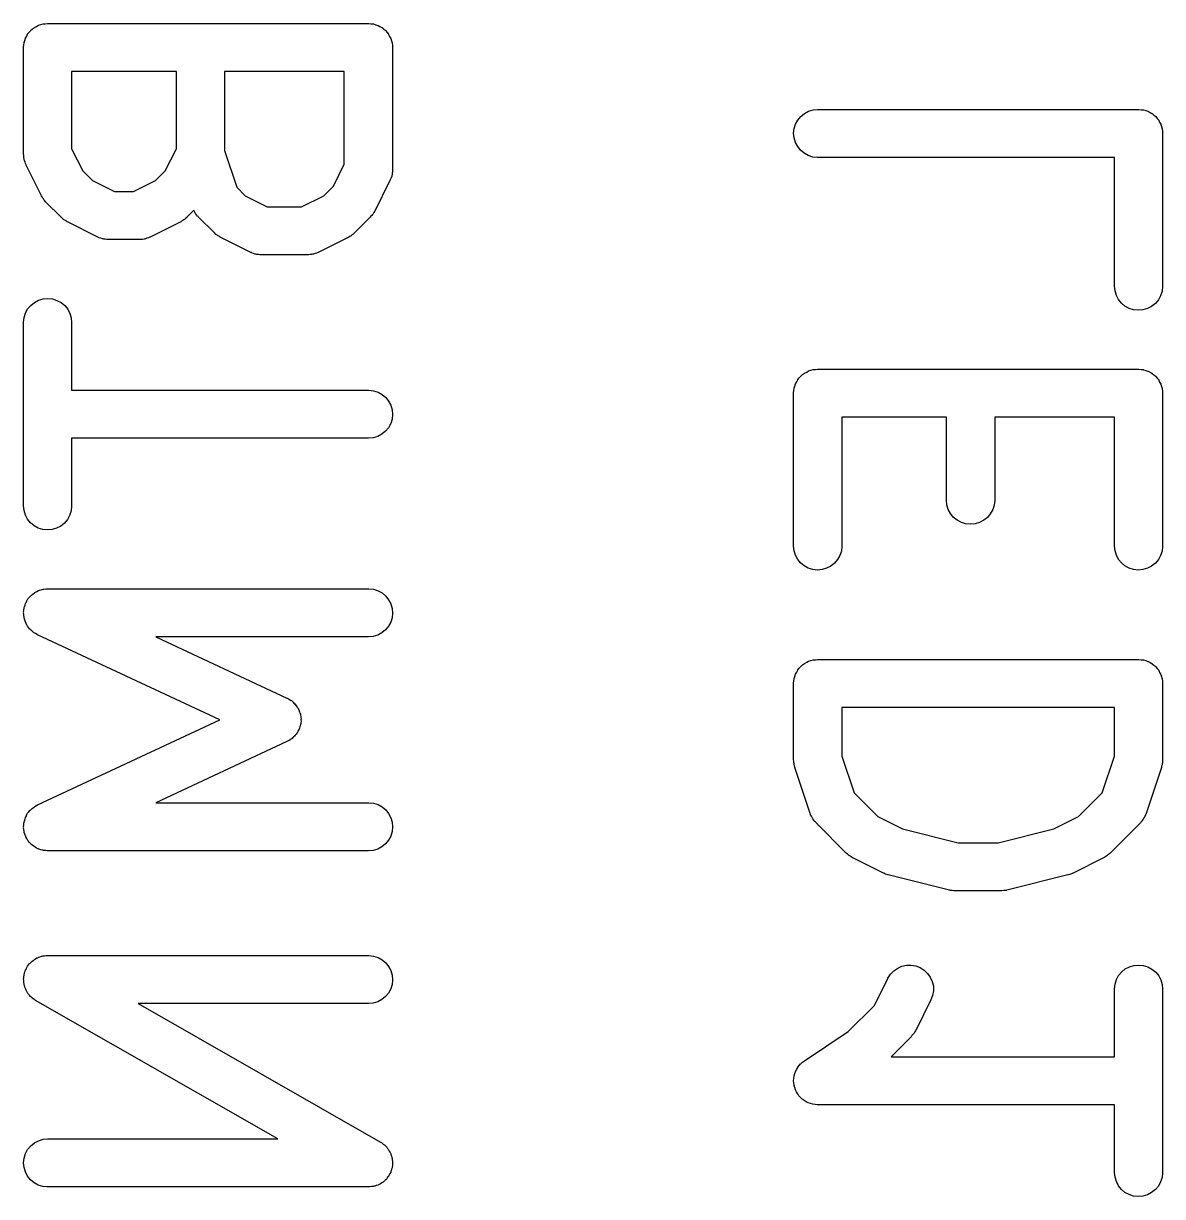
# Model space of a CAD drawing. Extents: x 130.4 to 170.5, y -130.2 to -95.9.
# Drawn here: x 136.502 to 140.052, y -99.693 to -96.037 of the extents above; entities that cross this region are included whole.
import ezdxf

# ---------------------------------------------------------------- set-up
doc = ezdxf.new("R2010")
doc.units = 0
doc.layers.add('BLACK', color=7, linetype='CONTINUOUS')

msp = doc.modelspace()

# ---------------------------------------------------------------- linework, layer by layer
at = {"layer": 'BLACK', "linetype": 'CONTINUOUS'}
for p, q in [((136.543, -96.0459), (136.549, -96.0426)), ((136.549, -96.0424), (136.556, -96.0404)), ((136.549, -96.0425), (136.549, -96.0424)), ((136.549, -96.0426), (136.549, -96.0425)), ((136.556, -96.0404), (136.563, -96.0383)), ((136.563, -96.0382), (136.57, -96.0376)), ((136.563, -96.0383), (136.563, -96.0382)), ((136.563, -96.0383), (136.563, -96.0383)), ((136.57, -96.0376), (136.577, -96.0369)), ((136.577, -96.0369), (137.577, -96.0369)), ((137.577, -96.0369), (137.578, -96.0369)), ((137.578, -96.0369), (137.578, -96.0369)), ((137.578, -96.0369), (137.578, -96.0369)), ((137.578, -96.0369), (137.578, -96.0369)), ((137.578, -96.0369), (137.585, -96.0377)), ((137.585, -96.0377), (137.592, -96.0384)), ((137.592, -96.0384), (137.593, -96.0385)), ((137.593, -96.0385), (137.593, -96.0385)), ((137.593, -96.0385), (137.6, -96.0407)), ((137.6, -96.0407), (137.606, -96.0428)), ((137.606, -96.0428), (137.607, -96.0429)), ((137.607, -96.0429), (137.607, -96.043)), ((137.607, -96.043), (137.613, -96.0464)), ((136.508, -96.0824), (136.512, -96.0761)), ((136.512, -96.0761), (136.515, -96.07)), ((136.515, -96.0695), (136.52, -96.0641)), ((136.515, -96.0698), (136.515, -96.0695)), ((136.515, -96.07), (136.515, -96.0698)), ((136.52, -96.0641), (136.525, -96.0587)), ((136.525, -96.0583), (136.53, -96.0539)), ((136.525, -96.0585), (136.525, -96.0583)), ((136.525, -96.0587), (136.525, -96.0585)), ((136.53, -96.0539), (136.536, -96.0494)), ((136.536, -96.0491), (136.543, -96.0459)), ((136.536, -96.0493), (136.536, -96.0491)), ((136.536, -96.0494), (136.536, -96.0493)), ((137.613, -96.0464), (137.619, -96.0497)), ((137.619, -96.0497), (137.62, -96.0499)), ((137.62, -96.0499), (137.62, -96.05)), ((137.62, -96.05), (137.625, -96.0546)), ((137.625, -96.0546), (137.631, -96.0591)), ((137.631, -96.0591), (137.631, -96.0593)), ((137.631, -96.0593), (137.631, -96.0594)), ((137.631, -96.0594), (137.635, -96.0649)), ((137.635, -96.0649), (137.64, -96.0704)), ((137.64, -96.0704), (137.64, -96.0706)), ((137.64, -96.0706), (137.64, -96.0708)), ((137.64, -96.0708), (137.643, -96.0771)), ((137.643, -96.0771), (137.647, -96.0833)), ((136.502, -96.1109), (136.503, -96.1038)), ((136.502, -96.1114), (136.502, -96.1109)), ((136.502, -96.1119), (136.502, -96.1114)), ((136.502, -96.1114), (136.502, -96.1114)), ((136.502, -96.1114), (136.502, -96.1114)), ((136.502, -96.4452), (136.502, -96.1119)), ((136.503, -96.1038), (136.504, -96.0968)), ((136.504, -96.0963), (136.506, -96.0895)), ((136.504, -96.0966), (136.504, -96.0963)), ((136.504, -96.0968), (136.504, -96.0966)), ((136.506, -96.0895), (136.508, -96.0828)), ((136.508, -96.0826), (136.508, -96.0824)), ((136.508, -96.0828), (136.508, -96.0826)), ((137.647, -96.0833), (137.647, -96.0836)), ((137.647, -96.0836), (137.647, -96.0838)), ((137.647, -96.0838), (137.649, -96.0906)), ((137.649, -96.0906), (137.651, -96.0973)), ((137.651, -96.0973), (137.651, -96.0976)), ((137.651, -96.0976), (137.651, -96.0978)), ((137.651, -96.0978), (137.652, -96.1049)), ((137.652, -96.1049), (137.652, -96.1119)), ((137.652, -96.1119), (137.652, -96.4929)), ((136.652, -96.1869), (136.652, -96.4275)), ((136.979, -96.1869), (136.652, -96.1869)), ((136.979, -96.4275), (136.979, -96.1869)), ((137.129, -96.1869), (137.129, -96.4331)), ((137.502, -96.1869), (137.129, -96.1869)), ((137.502, -96.4752), (137.502, -96.1869)), ((138.915, -96.3378), (138.925, -96.3265)), ((138.925, -96.3265), (138.936, -96.3173)), ((138.936, -96.3173), (138.949, -96.3104)), ((138.949, -96.3104), (138.963, -96.3062)), ((138.963, -96.3062), (138.977, -96.3048)), ((138.977, -96.3048), (139.977, -96.3048)), ((139.977, -96.3048), (139.978, -96.3048)), ((139.978, -96.3048), (139.978, -96.3048)), ((139.978, -96.3048), (139.978, -96.3048)), ((139.978, -96.3048), (139.978, -96.3048)), ((139.978, -96.3048), (139.985, -96.3056)), ((139.985, -96.3056), (139.992, -96.3063)), ((139.992, -96.3063), (139.993, -96.3064)), ((139.993, -96.3064), (139.993, -96.3064)), ((139.993, -96.3064), (140, -96.3085)), ((140, -96.3085), (140.006, -96.3106)), ((140.006, -96.3106), (140.007, -96.3107)), ((140.007, -96.3107), (140.007, -96.3108)), ((140.007, -96.3108), (140.013, -96.3142)), ((140.013, -96.3142), (140.019, -96.3176)), ((140.019, -96.3176), (140.02, -96.3177)), ((140.02, -96.3177), (140.02, -96.3179)), ((140.02, -96.3179), (140.025, -96.3224)), ((140.025, -96.3224), (140.031, -96.3269)), ((140.031, -96.3269), (140.031, -96.3271)), ((140.031, -96.3271), (140.031, -96.3273)), ((140.031, -96.3273), (140.035, -96.3327)), ((140.035, -96.3327), (140.04, -96.3383)), ((138.902, -96.3792), (138.904, -96.3647)), ((138.904, -96.3647), (138.908, -96.3507)), ((138.908, -96.3507), (138.915, -96.3378)), ((140.04, -96.3383), (140.04, -96.3385)), ((140.04, -96.3385), (140.04, -96.3387)), ((140.04, -96.3387), (140.043, -96.3449)), ((140.043, -96.3449), (140.047, -96.3512)), ((140.047, -96.3512), (140.047, -96.3514)), ((140.047, -96.3514), (140.047, -96.3517)), ((140.047, -96.3517), (140.049, -96.3584)), ((140.049, -96.3584), (140.051, -96.3652)), ((140.051, -96.3652), (140.051, -96.3655)), ((140.051, -96.3655), (140.051, -96.3657)), ((140.051, -96.3657), (140.052, -96.3727)), ((138.904, -96.3938), (138.902, -96.3792)), ((138.908, -96.4079), (138.904, -96.3938)), ((138.915, -96.4208), (138.908, -96.4079)), ((140.052, -96.3727), (140.052, -96.3798)), ((140.052, -96.3798), (140.052, -96.856)), ((136.503, -96.4474), (136.502, -96.4452)), ((136.652, -96.4275), (136.687, -96.496)), ((136.944, -96.496), (136.979, -96.4275)), ((137.129, -96.4331), (137.167, -96.5476)), ((138.924, -96.4322), (138.915, -96.4208)), ((138.935, -96.4416), (138.924, -96.4322)), ((138.948, -96.4487), (138.935, -96.4416)), ((136.503, -96.4496), (136.503, -96.4474)), ((136.503, -96.4547), (136.503, -96.4496)), ((136.504, -96.4598), (136.503, -96.4547)), ((136.504, -96.4619), (136.504, -96.4598)), ((136.505, -96.4641), (136.504, -96.4619)), ((136.507, -96.4689), (136.505, -96.4641)), ((136.508, -96.4738), (136.507, -96.4689)), ((136.509, -96.4758), (136.508, -96.4738)), ((136.51, -96.4778), (136.509, -96.4758)), ((136.51, -96.4788), (136.51, -96.4778)), ((136.558, -96.574), (136.51, -96.4788)), ((137.468, -96.5437), (137.502, -96.4752)), ((138.962, -96.4531), (138.948, -96.4487)), ((138.976, -96.4548), (138.962, -96.4531)), ((138.977, -96.4548), (138.976, -96.4548)), ((139.902, -96.4548), (138.977, -96.4548)), ((139.902, -96.856), (139.902, -96.4548)), ((136.687, -96.496), (136.717, -96.5265)), ((136.914, -96.5265), (136.944, -96.496)), ((137.648, -96.5175), (137.646, -96.5224)), ((137.65, -96.5127), (137.648, -96.5175)), ((137.651, -96.5084), (137.65, -96.5105)), ((137.65, -96.5105), (137.65, -96.5127)), ((137.652, -96.4983), (137.651, -96.5034)), ((137.651, -96.5034), (137.651, -96.5084)), ((137.652, -96.4929), (137.652, -96.4939)), ((137.652, -96.4939), (137.652, -96.4961)), ((137.652, -96.4961), (137.652, -96.4983)), ((136.717, -96.5265), (136.786, -96.5607)), ((136.845, -96.5607), (136.914, -96.5265)), ((137.167, -96.5476), (137.193, -96.5741)), ((137.438, -96.5741), (137.468, -96.5437)), ((137.644, -96.5264), (137.597, -96.6216)), ((137.645, -96.5243), (137.644, -96.5264)), ((137.646, -96.5224), (137.645, -96.5243)), ((136.56, -96.5776), (136.558, -96.574)), ((136.562, -96.5813), (136.56, -96.5776)), ((136.564, -96.5838), (136.562, -96.5813)), ((136.566, -96.5864), (136.564, -96.5838)), ((136.569, -96.5895), (136.566, -96.5864)), ((136.571, -96.5928), (136.569, -96.5895)), ((136.786, -96.5607), (136.845, -96.5607)), ((137.193, -96.5741), (137.262, -96.6083)), ((137.369, -96.6083), (137.438, -96.5741)), ((136.572, -96.5935), (136.571, -96.5928)), ((136.62, -96.6411), (136.572, -96.5935)), ((137.033, -96.6192), (137.011, -96.6411)), ((137.034, -96.6205), (137.033, -96.6192)), ((137.036, -96.6252), (137.034, -96.6205)), ((137.037, -96.627), (137.036, -96.6252)), ((137.038, -96.6289), (137.037, -96.627)), ((137.262, -96.6083), (137.369, -96.6083)), ((137.594, -96.6261), (137.592, -96.6298)), ((137.596, -96.6226), (137.594, -96.6261)), ((137.597, -96.6216), (137.596, -96.6226)), ((136.623, -96.6438), (136.62, -96.6411)), ((136.626, -96.6467), (136.623, -96.6438)), ((136.628, -96.6484), (136.626, -96.6467)), ((136.631, -96.6504), (136.628, -96.6484)), ((136.635, -96.6524), (136.631, -96.6504)), ((136.638, -96.6547), (136.635, -96.6524)), ((136.639, -96.6552), (136.638, -96.6547)), ((136.734, -96.7028), (136.639, -96.6552)), ((136.992, -96.6552), (136.897, -96.7028)), ((136.995, -96.6529), (136.992, -96.6552)), ((136.999, -96.651), (136.995, -96.6529)), ((137.002, -96.649), (136.999, -96.651)), ((137.004, -96.6474), (137.002, -96.649)), ((137.007, -96.6445), (137.004, -96.6474)), ((137.011, -96.6419), (137.007, -96.6445)), ((137.011, -96.6411), (137.011, -96.6419)), ((137.041, -96.633), (137.038, -96.6289)), ((137.044, -96.6371), (137.041, -96.633)), ((137.046, -96.6387), (137.044, -96.6371)), ((137.047, -96.6404), (137.046, -96.6387)), ((137.048, -96.6411), (137.047, -96.6404)), ((137.096, -96.6887), (137.048, -96.6411)), ((137.583, -96.6411), (137.535, -96.6887)), ((137.585, -96.6379), (137.583, -96.6411)), ((137.588, -96.6349), (137.585, -96.6379)), ((137.59, -96.6322), (137.588, -96.6349)), ((137.592, -96.6298), (137.59, -96.6322)), ((137.099, -96.6914), (137.096, -96.6887)), ((137.102, -96.6944), (137.099, -96.6914)), ((137.105, -96.6961), (137.102, -96.6944)), ((137.107, -96.698), (137.105, -96.6961)), ((137.111, -96.7), (137.107, -96.698)), ((137.114, -96.7023), (137.111, -96.7)), ((137.519, -96.7006), (137.516, -96.7028)), ((137.523, -96.6986), (137.519, -96.7006)), ((137.525, -96.6967), (137.523, -96.6986)), ((137.528, -96.695), (137.525, -96.6967)), ((137.531, -96.6921), (137.528, -96.695)), ((137.534, -96.6895), (137.531, -96.6921)), ((137.535, -96.6887), (137.534, -96.6895)), ((136.736, -96.7036), (136.734, -96.7028)), ((136.738, -96.7046), (136.736, -96.7036)), ((136.743, -96.7062), (136.738, -96.7046)), ((136.748, -96.708), (136.743, -96.7062)), ((136.75, -96.7084), (136.748, -96.708)), ((136.752, -96.7091), (136.75, -96.7084)), ((136.757, -96.7096), (136.752, -96.7091)), ((136.762, -96.7105), (136.757, -96.7096)), ((136.765, -96.7105), (136.762, -96.7105)), ((136.767, -96.7107), (136.765, -96.7105)), ((136.768, -96.7107), (136.767, -96.7107)), ((136.863, -96.7107), (136.768, -96.7107)), ((136.865, -96.7105), (136.863, -96.7107)), ((136.867, -96.7106), (136.865, -96.7105)), ((136.873, -96.7098), (136.867, -96.7106)), ((136.878, -96.7093), (136.873, -96.7098)), ((136.88, -96.7086), (136.878, -96.7093)), ((136.882, -96.7083), (136.88, -96.7086)), ((136.887, -96.7065), (136.882, -96.7083)), ((136.892, -96.7051), (136.887, -96.7065)), ((136.894, -96.704), (136.892, -96.7051)), ((136.896, -96.7033), (136.894, -96.704)), ((136.897, -96.7028), (136.896, -96.7033)), ((137.115, -96.7028), (137.114, -96.7023)), ((137.211, -96.7504), (137.115, -96.7028)), ((137.516, -96.7028), (137.42, -96.7504)), ((137.213, -96.7512), (137.211, -96.7504)), ((137.215, -96.7523), (137.213, -96.7512)), ((137.219, -96.7538), (137.215, -96.7523)), ((137.224, -96.7557), (137.219, -96.7538)), ((137.226, -96.756), (137.224, -96.7557)), ((137.228, -96.7567), (137.226, -96.756)), ((137.234, -96.7573), (137.228, -96.7567)), ((137.239, -96.7581), (137.234, -96.7573)), ((137.241, -96.7581), (137.239, -96.7581)), ((137.243, -96.7583), (137.241, -96.7581)), ((137.244, -96.7583), (137.243, -96.7583)), ((137.387, -96.7583), (137.244, -96.7583)), ((137.389, -96.7581), (137.387, -96.7583)), ((137.391, -96.7582), (137.389, -96.7581)), ((137.396, -96.7574), (137.391, -96.7582)), ((137.401, -96.7569), (137.396, -96.7574)), ((137.404, -96.7563), (137.401, -96.7569)), ((137.406, -96.7559), (137.404, -96.7563)), ((137.411, -96.7542), (137.406, -96.7559)), ((137.415, -96.7527), (137.411, -96.7542)), ((137.417, -96.7516), (137.415, -96.7527)), ((137.42, -96.7509), (137.417, -96.7516)), ((137.42, -96.7504), (137.42, -96.7509)), ((139.904, -96.8705), (139.902, -96.856)), ((139.908, -96.8845), (139.904, -96.8705)), ((140.051, -96.8715), (140.046, -96.8855)), ((140.052, -96.857), (140.051, -96.8715)), ((140.052, -96.856), (140.052, -96.857)), ((136.515, -96.9267), (136.525, -96.9155)), ((136.525, -96.9155), (136.536, -96.9063)), ((136.536, -96.9063), (136.549, -96.8995)), ((136.549, -96.8995), (136.563, -96.8954)), ((136.563, -96.8954), (136.578, -96.894)), ((136.578, -96.894), (136.592, -96.8956)), ((136.592, -96.8956), (136.606, -96.8999)), ((136.606, -96.8999), (136.619, -96.9069)), ((136.619, -96.9069), (136.631, -96.9162)), ((136.631, -96.9162), (136.64, -96.9275)), ((139.915, -96.8975), (139.908, -96.8845)), ((139.924, -96.9088), (139.915, -96.8975)), ((139.935, -96.9181), (139.924, -96.9088)), ((139.948, -96.9251), (139.935, -96.9181)), ((140.018, -96.9187), (140.005, -96.9255)), ((140.03, -96.9095), (140.018, -96.9187)), ((140.039, -96.8983), (140.03, -96.9095)), ((140.046, -96.8855), (140.039, -96.8983)), ((136.502, -96.968), (136.504, -96.9535)), ((136.504, -96.9535), (136.508, -96.9395)), ((136.508, -96.9395), (136.515, -96.9267)), ((136.64, -96.9275), (136.647, -96.9405)), ((136.647, -96.9405), (136.651, -96.9545)), ((136.651, -96.9545), (136.652, -96.969)), ((139.962, -96.9294), (139.948, -96.9251)), ((139.977, -96.9309), (139.962, -96.9294)), ((139.991, -96.9296), (139.977, -96.9309)), ((140.005, -96.9255), (139.991, -96.9296)), ((136.502, -96.969), (136.502, -96.968)), ((136.502, -97.5405), (136.502, -96.969)), ((136.652, -96.969), (136.652, -97.1798)), ((138.92, -97.1415), (138.925, -97.1361)), ((138.925, -97.1357), (138.93, -97.1313)), ((138.925, -97.1359), (138.925, -97.1357)), ((138.925, -97.1361), (138.925, -97.1359)), ((138.93, -97.1313), (138.936, -97.1268)), ((138.936, -97.1265), (138.943, -97.1233)), ((138.936, -97.1267), (138.936, -97.1265)), ((138.936, -97.1268), (138.936, -97.1267)), ((138.943, -97.1233), (138.949, -97.1199)), ((138.949, -97.1197), (138.956, -97.1178)), ((138.949, -97.1199), (138.949, -97.1197)), ((138.949, -97.1199), (138.949, -97.1199)), ((138.956, -97.1178), (138.963, -97.1157)), ((138.963, -97.1156), (138.97, -97.115)), ((138.963, -97.1157), (138.963, -97.1156)), ((138.963, -97.1157), (138.963, -97.1157)), ((138.97, -97.115), (138.977, -97.1143)), ((138.977, -97.1143), (139.977, -97.1143)), ((139.977, -97.1143), (139.978, -97.1143)), ((139.978, -97.1143), (139.978, -97.1143)), ((139.978, -97.1143), (139.978, -97.1143)), ((139.978, -97.1143), (139.978, -97.1143)), ((139.978, -97.1143), (139.985, -97.1151)), ((139.985, -97.1151), (139.992, -97.1158)), ((139.992, -97.1158), (139.993, -97.1159)), ((139.993, -97.1159), (139.993, -97.1159)), ((139.993, -97.1159), (140, -97.118)), ((140, -97.118), (140.006, -97.1201)), ((140.006, -97.1201), (140.007, -97.1203)), ((140.007, -97.1203), (140.007, -97.1204)), ((140.007, -97.1204), (140.013, -97.1238)), ((140.013, -97.1238), (140.019, -97.1271)), ((140.019, -97.1271), (140.02, -97.1273)), ((140.02, -97.1273), (140.02, -97.1274)), ((140.02, -97.1274), (140.025, -97.132)), ((140.025, -97.132), (140.031, -97.1364)), ((140.031, -97.1364), (140.031, -97.1366)), ((140.031, -97.1366), (140.031, -97.1368)), ((140.031, -97.1368), (140.035, -97.1423)), ((138.903, -97.1811), (138.904, -97.1742)), ((138.904, -97.1737), (138.906, -97.1669)), ((138.904, -97.174), (138.904, -97.1737)), ((138.904, -97.1742), (138.904, -97.174)), ((138.906, -97.1669), (138.908, -97.1602)), ((138.908, -97.1597), (138.912, -97.1535)), ((138.908, -97.16), (138.908, -97.1597)), ((138.908, -97.1602), (138.908, -97.16)), ((138.912, -97.1535), (138.915, -97.1473)), ((138.915, -97.1469), (138.92, -97.1415)), ((138.915, -97.1471), (138.915, -97.1469)), ((138.915, -97.1473), (138.915, -97.1471)), ((140.035, -97.1423), (140.04, -97.1478)), ((140.04, -97.1478), (140.04, -97.148)), ((140.04, -97.148), (140.04, -97.1482)), ((140.04, -97.1482), (140.043, -97.1544)), ((140.043, -97.1544), (140.047, -97.1607)), ((140.047, -97.1607), (140.047, -97.161)), ((140.047, -97.161), (140.047, -97.1612)), ((140.047, -97.1612), (140.049, -97.168)), ((140.049, -97.168), (140.051, -97.1747)), ((140.051, -97.1747), (140.051, -97.175)), ((140.051, -97.175), (140.051, -97.1752)), ((140.051, -97.1752), (140.052, -97.1823)), ((136.652, -97.1798), (137.577, -97.1798)), ((137.577, -97.1798), (137.578, -97.1798)), ((137.578, -97.1798), (137.593, -97.1814)), ((137.593, -97.1814), (137.607, -97.1858)), ((137.607, -97.1858), (137.62, -97.1929)), ((137.62, -97.1929), (137.631, -97.2023)), ((137.631, -97.2023), (137.64, -97.2137)), ((138.902, -97.1882), (138.903, -97.1811)), ((138.902, -97.1887), (138.902, -97.1882)), ((138.902, -97.1888), (138.902, -97.1887)), ((138.902, -97.1893), (138.902, -97.1888)), ((138.902, -97.1888), (138.902, -97.1888)), ((138.902, -97.6655), (138.902, -97.1893)), ((140.052, -97.1823), (140.052, -97.1893)), ((140.052, -97.1893), (140.052, -97.6655)), ((137.64, -97.2137), (137.647, -97.2267)), ((137.647, -97.2267), (137.651, -97.2407)), ((137.651, -97.2407), (137.652, -97.2553)), ((137.647, -97.2838), (137.64, -97.2967)), ((137.651, -97.2698), (137.647, -97.2838)), ((137.652, -97.2553), (137.651, -97.2698)), ((139.379, -97.2643), (139.052, -97.2643)), ((139.052, -97.2643), (139.052, -97.6655)), ((139.379, -97.5226), (139.379, -97.2643)), ((139.902, -97.2643), (139.529, -97.2643)), ((139.529, -97.2643), (139.529, -97.5226)), ((139.902, -97.6655), (139.902, -97.2643)), ((137.619, -97.3172), (137.606, -97.3241)), ((137.63, -97.308), (137.619, -97.3172)), ((137.64, -97.2967), (137.63, -97.308)), ((137.577, -97.3298), (136.652, -97.3298)), ((136.652, -97.3298), (136.652, -97.5405)), ((137.592, -97.3283), (137.577, -97.3298)), ((137.606, -97.3241), (137.592, -97.3283)), ((136.504, -97.555), (136.502, -97.5405)), ((136.652, -97.5415), (136.651, -97.5561)), ((136.652, -97.5405), (136.652, -97.5415)), ((139.38, -97.5372), (139.379, -97.5226)), ((139.384, -97.5512), (139.38, -97.5372)), ((139.527, -97.5382), (139.523, -97.5522)), ((139.529, -97.5237), (139.527, -97.5382)), ((139.529, -97.5226), (139.529, -97.5237)), ((136.508, -97.5691), (136.504, -97.555)), ((136.515, -97.582), (136.508, -97.5691)), ((136.646, -97.57), (136.639, -97.5828)), ((136.651, -97.5561), (136.646, -97.57)), ((139.391, -97.5641), (139.384, -97.5512)), ((139.4, -97.5755), (139.391, -97.5641)), ((139.412, -97.5848), (139.4, -97.5755)), ((139.506, -97.5762), (139.495, -97.5854)), ((139.515, -97.565), (139.506, -97.5762)), ((139.523, -97.5522), (139.515, -97.565)), ((136.524, -97.5933), (136.515, -97.582)), ((136.535, -97.6027), (136.524, -97.5933)), ((136.548, -97.6096), (136.535, -97.6027)), ((136.562, -97.6139), (136.548, -97.6096)), ((136.577, -97.6155), (136.562, -97.6139)), ((136.591, -97.6141), (136.577, -97.6155)), ((136.605, -97.61), (136.591, -97.6141)), ((136.618, -97.6032), (136.605, -97.61)), ((136.63, -97.5941), (136.618, -97.6032)), ((136.639, -97.5828), (136.63, -97.5941)), ((139.425, -97.5918), (139.412, -97.5848)), ((139.438, -97.5961), (139.425, -97.5918)), ((139.453, -97.5976), (139.438, -97.5961)), ((139.468, -97.5963), (139.453, -97.5976)), ((139.482, -97.5922), (139.468, -97.5963)), ((139.495, -97.5854), (139.482, -97.5922)), ((138.904, -97.68), (138.902, -97.6655)), ((138.908, -97.6941), (138.904, -97.68)), ((139.051, -97.6811), (139.046, -97.695)), ((139.052, -97.6665), (139.051, -97.6811)), ((139.052, -97.6655), (139.052, -97.6665)), ((139.904, -97.68), (139.902, -97.6655)), ((139.908, -97.6941), (139.904, -97.68)), ((140.051, -97.6811), (140.046, -97.695)), ((140.052, -97.6665), (140.051, -97.6811)), ((140.052, -97.6655), (140.052, -97.6665)), ((138.915, -97.707), (138.908, -97.6941)), ((138.924, -97.7183), (138.915, -97.707)), ((138.935, -97.7277), (138.924, -97.7183)), ((139.03, -97.7191), (139.018, -97.7282)), ((139.039, -97.7078), (139.03, -97.7191)), ((139.046, -97.695), (139.039, -97.7078)), ((139.915, -97.707), (139.908, -97.6941)), ((139.924, -97.7183), (139.915, -97.707)), ((139.935, -97.7277), (139.924, -97.7183)), ((140.03, -97.7191), (140.018, -97.7282)), ((140.039, -97.7078), (140.03, -97.7191)), ((140.046, -97.695), (140.039, -97.7078)), ((138.948, -97.7346), (138.935, -97.7277)), ((138.962, -97.7389), (138.948, -97.7346)), ((138.977, -97.7405), (138.962, -97.7389)), ((138.991, -97.7391), (138.977, -97.7405)), ((139.005, -97.735), (138.991, -97.7391)), ((139.018, -97.7282), (139.005, -97.735)), ((139.948, -97.7346), (139.935, -97.7277)), ((139.962, -97.7389), (139.948, -97.7346)), ((139.977, -97.7405), (139.962, -97.7389)), ((139.991, -97.7391), (139.977, -97.7405)), ((140.005, -97.735), (139.991, -97.7391)), ((140.018, -97.7282), (140.005, -97.735)), ((136.513, -97.8368), (136.515, -97.8319)), ((136.515, -97.8319), (136.516, -97.8305)), ((136.516, -97.8305), (136.517, -97.8291)), ((136.517, -97.8291), (136.521, -97.8249)), ((136.521, -97.8249), (136.525, -97.8206)), ((136.525, -97.8206), (136.526, -97.8195)), ((136.526, -97.8195), (136.527, -97.8182)), ((136.527, -97.8182), (136.532, -97.8149)), ((136.532, -97.8149), (136.536, -97.8113)), ((136.536, -97.8113), (136.537, -97.8105)), ((136.537, -97.8105), (136.539, -97.8095)), ((136.539, -97.8095), (136.544, -97.8071)), ((136.544, -97.8071), (136.549, -97.8045)), ((136.549, -97.8045), (136.55, -97.804)), ((136.55, -97.804), (136.552, -97.8032)), ((136.552, -97.8032), (136.557, -97.8019)), ((136.557, -97.8019), (136.563, -97.8002)), ((136.563, -97.8002), (136.565, -97.8001)), ((136.565, -97.8001), (136.566, -97.7996)), ((136.566, -97.7996), (136.572, -97.7994)), ((136.572, -97.7994), (136.577, -97.7988)), ((136.577, -97.7988), (137.577, -97.7988)), ((137.577, -97.7988), (137.578, -97.7988)), ((137.578, -97.7988), (137.593, -97.8004)), ((137.593, -97.8004), (137.607, -97.8049)), ((137.607, -97.8049), (137.62, -97.8119)), ((137.62, -97.8119), (137.631, -97.8213)), ((137.631, -97.8213), (137.64, -97.8327)), ((137.64, -97.8327), (137.647, -97.8457)), ((136.502, -97.8699), (136.503, -97.8643)), ((136.503, -97.8716), (136.502, -97.8699)), ((136.503, -97.8643), (136.504, -97.8587)), ((136.504, -97.8571), (136.505, -97.8554)), ((136.504, -97.8587), (136.504, -97.8571)), ((136.505, -97.8554), (136.507, -97.8501)), ((136.507, -97.8501), (136.508, -97.8447)), ((136.508, -97.8447), (136.509, -97.8432)), ((136.509, -97.8432), (136.51, -97.8416)), ((136.51, -97.8416), (136.513, -97.8368)), ((137.647, -97.8457), (137.651, -97.8598)), ((137.651, -97.8598), (137.652, -97.8743)), ((136.502, -97.8733), (136.503, -97.8716)), ((136.503, -97.8789), (136.502, -97.8733)), ((136.503, -97.8845), (136.503, -97.8789)), ((136.504, -97.8861), (136.503, -97.8845)), ((136.504, -97.8879), (136.504, -97.8861)), ((136.505, -97.8933), (136.504, -97.8879)), ((136.507, -97.8987), (136.505, -97.8933)), ((136.507, -97.9003), (136.507, -97.8987)), ((136.508, -97.9019), (136.507, -97.9003)), ((136.51, -97.9069), (136.508, -97.9019)), ((136.513, -97.912), (136.51, -97.9069)), ((137.647, -97.9029), (137.64, -97.9157)), ((137.651, -97.8889), (137.647, -97.9029)), ((137.652, -97.8743), (137.651, -97.8889)), ((136.514, -97.9134), (136.513, -97.912)), ((136.515, -97.9149), (136.514, -97.9134)), ((136.518, -97.9192), (136.515, -97.9149)), ((136.521, -97.9238), (136.518, -97.9192)), ((136.523, -97.9249), (136.521, -97.9238)), ((136.524, -97.9263), (136.523, -97.9249)), ((136.528, -97.9299), (136.524, -97.9263)), ((136.532, -97.9337), (136.528, -97.9299)), ((136.534, -97.9346), (136.532, -97.9337)), ((136.535, -97.9357), (136.534, -97.9346)), ((136.54, -97.9384), (136.535, -97.9357)), ((136.545, -97.9413), (136.54, -97.9384)), ((136.546, -97.9418), (136.545, -97.9413)), ((137.114, -98.2071), (136.546, -97.9418)), ((137.606, -97.9431), (137.592, -97.9474)), ((137.619, -97.9363), (137.606, -97.9431)), ((137.63, -97.927), (137.619, -97.9363)), ((137.64, -97.9157), (137.63, -97.927)), ((137.577, -97.9488), (136.915, -97.9488)), ((136.915, -97.9488), (137.323, -98.1392)), ((137.592, -97.9474), (137.577, -97.9488)), ((138.912, -98.0583), (138.915, -98.0521)), ((138.915, -98.0517), (138.92, -98.0463)), ((138.915, -98.0519), (138.915, -98.0517)), ((138.915, -98.0521), (138.915, -98.0519)), ((138.92, -98.0463), (138.925, -98.0408)), ((138.925, -98.0405), (138.93, -98.0361)), ((138.925, -98.0407), (138.925, -98.0405)), ((138.925, -98.0408), (138.925, -98.0407)), ((138.93, -98.0361), (138.936, -98.0316)), ((138.936, -98.0313), (138.943, -98.028)), ((138.936, -98.0315), (138.936, -98.0313)), ((138.936, -98.0316), (138.936, -98.0315)), ((138.943, -98.028), (138.949, -98.0247)), ((138.949, -98.0245), (138.956, -98.0225)), ((138.949, -98.0246), (138.949, -98.0245)), ((138.949, -98.0247), (138.949, -98.0246)), ((138.956, -98.0225), (138.963, -98.0205)), ((138.963, -98.0204), (138.97, -98.0197)), ((138.963, -98.0205), (138.963, -98.0204)), ((138.963, -98.0204), (138.963, -98.0204)), ((138.97, -98.0197), (138.977, -98.019)), ((138.977, -98.019), (139.977, -98.019)), ((139.977, -98.019), (139.978, -98.019)), ((139.978, -98.019), (139.978, -98.019)), ((139.978, -98.019), (139.978, -98.0191)), ((139.978, -98.0191), (139.978, -98.0191)), ((139.978, -98.0191), (139.985, -98.0198)), ((139.985, -98.0198), (139.992, -98.0206)), ((139.992, -98.0206), (139.993, -98.0207)), ((139.993, -98.0207), (139.993, -98.0207)), ((139.993, -98.0207), (140, -98.0228)), ((140, -98.0228), (140.006, -98.0249)), ((140.006, -98.0249), (140.007, -98.025)), ((140.007, -98.025), (140.007, -98.0251)), ((140.007, -98.0251), (140.013, -98.0285)), ((140.013, -98.0285), (140.019, -98.0319)), ((140.019, -98.0319), (140.02, -98.032)), ((140.02, -98.032), (140.02, -98.0322)), ((140.02, -98.0322), (140.025, -98.0367)), ((140.025, -98.0367), (140.031, -98.0412)), ((140.031, -98.0412), (140.031, -98.0414)), ((140.031, -98.0414), (140.031, -98.0416)), ((140.031, -98.0416), (140.035, -98.047)), ((140.035, -98.047), (140.04, -98.0525)), ((140.04, -98.0525), (140.04, -98.0528)), ((140.04, -98.0528), (140.04, -98.053)), ((140.04, -98.053), (140.043, -98.0592)), ((138.902, -98.093), (138.903, -98.086)), ((138.903, -98.086), (138.904, -98.079)), ((138.904, -98.0785), (138.906, -98.0718)), ((138.904, -98.0787), (138.904, -98.0785)), ((138.904, -98.079), (138.904, -98.0787)), ((138.906, -98.0718), (138.908, -98.065)), ((138.908, -98.0645), (138.912, -98.0583)), ((138.908, -98.0647), (138.908, -98.0645)), ((138.908, -98.065), (138.908, -98.0647)), ((140.043, -98.0592), (140.047, -98.0655)), ((140.047, -98.0655), (140.047, -98.0657)), ((140.047, -98.0657), (140.047, -98.066)), ((140.047, -98.066), (140.049, -98.0727)), ((140.049, -98.0727), (140.051, -98.0795)), ((140.051, -98.0795), (140.051, -98.0797)), ((140.051, -98.0797), (140.051, -98.08)), ((140.051, -98.08), (140.052, -98.087)), ((140.052, -98.087), (140.052, -98.094)), ((138.902, -98.0935), (138.902, -98.093)), ((138.902, -98.094), (138.902, -98.0935)), ((138.902, -98.0935), (138.902, -98.0935)), ((138.902, -98.0935), (138.902, -98.0935)), ((138.902, -98.3321), (138.902, -98.094)), ((140.052, -98.094), (140.052, -98.3321)), ((137.323, -98.1392), (137.324, -98.1396)), ((137.324, -98.1396), (137.328, -98.1417)), ((137.328, -98.1417), (137.331, -98.1434)), ((137.331, -98.1434), (137.334, -98.1455)), ((137.334, -98.1455), (137.337, -98.1473)), ((137.337, -98.1473), (137.34, -98.1499)), ((137.34, -98.1499), (137.343, -98.1523)), ((137.343, -98.1523), (137.345, -98.1548)), ((137.345, -98.1548), (137.348, -98.1572)), ((137.348, -98.1572), (137.35, -98.1603)), ((137.35, -98.1603), (137.352, -98.1633)), ((137.352, -98.1633), (137.354, -98.1662)), ((137.354, -98.1662), (137.356, -98.169)), ((137.356, -98.169), (137.358, -98.1725)), ((137.358, -98.1725), (137.36, -98.1759)), ((137.36, -98.1759), (137.361, -98.1791)), ((137.361, -98.1791), (137.362, -98.1822)), ((137.362, -98.1822), (137.363, -98.186)), ((137.363, -98.186), (137.365, -98.1897)), ((137.365, -98.1897), (137.365, -98.1931)), ((137.365, -98.1931), (137.366, -98.1965)), ((137.366, -98.1965), (137.366, -98.2004)), ((139.052, -98.169), (139.052, -98.32)), ((139.902, -98.169), (139.052, -98.169)), ((139.902, -98.32), (139.902, -98.169)), ((136.546, -98.4725), (137.114, -98.2071)), ((137.361, -98.2361), (137.359, -98.2393)), ((137.362, -98.233), (137.361, -98.2361)), ((137.363, -98.2292), (137.362, -98.233)), ((137.364, -98.2256), (137.363, -98.2292)), ((137.365, -98.2222), (137.364, -98.2256)), ((137.366, -98.2189), (137.365, -98.2222)), ((137.366, -98.2004), (137.367, -98.2042)), ((137.367, -98.2042), (137.366, -98.2077)), ((137.366, -98.2077), (137.367, -98.2111)), ((137.367, -98.2111), (137.366, -98.215)), ((137.366, -98.215), (137.366, -98.2189)), ((137.327, -98.2731), (137.323, -98.2751)), ((137.33, -98.2714), (137.327, -98.2731)), ((137.333, -98.2694), (137.33, -98.2714)), ((137.336, -98.2677), (137.333, -98.2694)), ((137.339, -98.265), (137.336, -98.2677)), ((137.342, -98.2627), (137.339, -98.265)), ((137.344, -98.2602), (137.342, -98.2627)), ((137.347, -98.2579), (137.344, -98.2602)), ((137.349, -98.2548), (137.347, -98.2579)), ((137.352, -98.2519), (137.349, -98.2548)), ((137.354, -98.2489), (137.352, -98.2519)), ((137.356, -98.2462), (137.354, -98.2489)), ((137.357, -98.2427), (137.356, -98.2462)), ((137.359, -98.2393), (137.357, -98.2427)), ((137.323, -98.2751), (136.915, -98.4655)), ((138.903, -98.3363), (138.902, -98.3321)), ((138.903, -98.3405), (138.903, -98.3363)), ((138.904, -98.3436), (138.903, -98.3405)), ((138.904, -98.3467), (138.904, -98.3436)), ((139.052, -98.32), (139.091, -98.4345)), ((139.864, -98.4345), (139.902, -98.32)), ((140.052, -98.3416), (140.051, -98.3446)), ((140.051, -98.3446), (140.051, -98.3477)), ((140.052, -98.3321), (140.052, -98.3332)), ((140.052, -98.3332), (140.052, -98.3374)), ((140.052, -98.3374), (140.052, -98.3416)), ((138.905, -98.3507), (138.904, -98.3467)), ((138.906, -98.3549), (138.905, -98.3507)), ((138.906, -98.3559), (138.906, -98.3549)), ((138.954, -98.4987), (138.906, -98.3559)), ((140.049, -98.3559), (140.001, -98.4987)), ((140.051, -98.3477), (140.049, -98.3518)), ((140.049, -98.3518), (140.049, -98.3559)), ((139.091, -98.4345), (139.165, -98.5086)), ((139.79, -98.5086), (139.864, -98.4345)), ((136.519, -98.4942), (136.522, -98.4897)), ((136.522, -98.4897), (136.523, -98.4886)), ((136.523, -98.4886), (136.525, -98.4873)), ((136.525, -98.4873), (136.529, -98.4837)), ((136.529, -98.4837), (136.533, -98.48)), ((136.533, -98.48), (136.535, -98.4791)), ((136.535, -98.4791), (136.536, -98.478)), ((136.536, -98.478), (136.541, -98.4754)), ((136.541, -98.4754), (136.546, -98.4725)), ((136.915, -98.4655), (137.577, -98.4655)), ((137.577, -98.4655), (137.578, -98.4655)), ((137.578, -98.4655), (137.593, -98.4671)), ((137.593, -98.4671), (137.607, -98.4715)), ((137.607, -98.4715), (137.62, -98.4786)), ((137.62, -98.4786), (137.631, -98.488)), ((137.631, -98.488), (137.64, -98.4994)), ((136.503, -98.5288), (136.504, -98.5271)), ((136.503, -98.5344), (136.503, -98.5288)), ((136.504, -98.5254), (136.506, -98.52)), ((136.504, -98.5271), (136.504, -98.5254)), ((136.506, -98.52), (136.507, -98.5146)), ((136.507, -98.5146), (136.508, -98.5131)), ((136.508, -98.5114), (136.511, -98.5065)), ((136.508, -98.5131), (136.508, -98.5114)), ((136.511, -98.5065), (136.513, -98.5014)), ((136.513, -98.5014), (136.514, -98.5001)), ((136.514, -98.5001), (136.515, -98.4985)), ((136.515, -98.4985), (136.519, -98.4942)), ((137.64, -98.4994), (137.647, -98.5124)), ((137.647, -98.5124), (137.651, -98.5264)), ((137.651, -98.5264), (137.652, -98.541)), ((138.955, -98.5007), (138.954, -98.4987)), ((138.955, -98.5029), (138.955, -98.5007)), ((138.958, -98.5074), (138.955, -98.5029)), ((138.96, -98.5121), (138.958, -98.5074)), ((138.961, -98.5139), (138.96, -98.5121)), ((138.962, -98.5158), (138.961, -98.5139)), ((138.965, -98.5199), (138.962, -98.5158)), ((138.968, -98.524), (138.965, -98.5199)), ((138.97, -98.5256), (138.968, -98.524)), ((138.971, -98.5273), (138.97, -98.5256)), ((138.972, -98.528), (138.971, -98.5273)), ((139.067, -98.6233), (138.972, -98.528)), ((139.165, -98.5086), (139.242, -98.5471)), ((139.713, -98.5471), (139.79, -98.5086)), ((139.983, -98.528), (139.888, -98.6233)), ((139.984, -98.5263), (139.983, -98.528)), ((139.986, -98.5248), (139.984, -98.5263)), ((139.989, -98.5207), (139.986, -98.5248)), ((139.992, -98.5167), (139.989, -98.5207)), ((139.993, -98.5148), (139.992, -98.5167)), ((139.994, -98.513), (139.993, -98.5148)), ((139.997, -98.5083), (139.994, -98.513)), ((139.999, -98.5038), (139.997, -98.5083)), ((140, -98.5017), (139.999, -98.5038)), ((140.001, -98.4997), (140, -98.5017)), ((140.001, -98.4987), (140.001, -98.4997)), ((136.502, -98.54), (136.503, -98.5344)), ((136.503, -98.5417), (136.502, -98.54)), ((136.502, -98.5434), (136.503, -98.5417)), ((136.503, -98.5489), (136.502, -98.5434)), ((136.504, -98.5545), (136.503, -98.5489)), ((136.504, -98.5562), (136.504, -98.5545)), ((136.504, -98.5579), (136.504, -98.5562)), ((136.506, -98.5632), (136.504, -98.5579)), ((136.508, -98.5686), (136.506, -98.5632)), ((137.651, -98.5556), (137.647, -98.5695)), ((137.652, -98.541), (137.651, -98.5556)), ((139.242, -98.5471), (139.415, -98.5905)), ((139.54, -98.5905), (139.713, -98.5471)), ((136.509, -98.5701), (136.508, -98.5686)), ((136.509, -98.5717), (136.509, -98.5701)), ((136.512, -98.5766), (136.509, -98.5717)), ((136.515, -98.5815), (136.512, -98.5766)), ((136.516, -98.5829), (136.515, -98.5815)), ((136.517, -98.5844), (136.516, -98.5829)), ((136.52, -98.5886), (136.517, -98.5844)), ((136.524, -98.593), (136.52, -98.5886)), ((136.525, -98.5941), (136.524, -98.593)), ((136.526, -98.5953), (136.525, -98.5941)), ((136.531, -98.5987), (136.526, -98.5953)), ((136.535, -98.6024), (136.531, -98.5987)), ((137.63, -98.5937), (137.619, -98.6029)), ((137.64, -98.5824), (137.63, -98.5937)), ((137.647, -98.5695), (137.64, -98.5824)), ((139.415, -98.5905), (139.54, -98.5905)), ((136.537, -98.6032), (136.535, -98.6024)), ((136.538, -98.6042), (136.537, -98.6032)), ((136.543, -98.6067), (136.538, -98.6042)), ((136.548, -98.6094), (136.543, -98.6067)), ((136.549, -98.6099), (136.548, -98.6094)), ((136.551, -98.6107), (136.549, -98.6099)), ((136.556, -98.6121), (136.551, -98.6107)), ((136.562, -98.6138), (136.556, -98.6121)), ((136.563, -98.614), (136.562, -98.6138)), ((136.565, -98.6145), (136.563, -98.614)), ((136.571, -98.6148), (136.565, -98.6145)), ((136.576, -98.6155), (136.571, -98.6148)), ((136.577, -98.6155), (136.576, -98.6155)), ((137.577, -98.6155), (136.577, -98.6155)), ((137.592, -98.614), (137.577, -98.6155)), ((137.606, -98.6098), (137.592, -98.614)), ((137.619, -98.6029), (137.606, -98.6098)), ((139.07, -98.6259), (139.067, -98.6233)), ((139.073, -98.6289), (139.07, -98.6259)), ((139.076, -98.6306), (139.073, -98.6289)), ((139.079, -98.6326), (139.076, -98.6306)), ((139.082, -98.6346), (139.079, -98.6326)), ((139.086, -98.6368), (139.082, -98.6346)), ((139.087, -98.6373), (139.086, -98.6368)), ((139.182, -98.6849), (139.087, -98.6373)), ((139.868, -98.6373), (139.773, -98.6849)), ((139.872, -98.6351), (139.868, -98.6373)), ((139.875, -98.6331), (139.872, -98.6351)), ((139.878, -98.6312), (139.875, -98.6331)), ((139.88, -98.6295), (139.878, -98.6312)), ((139.884, -98.6266), (139.88, -98.6295)), ((139.887, -98.624), (139.884, -98.6266)), ((139.888, -98.6233), (139.887, -98.624)), ((139.182, -98.6851), (139.182, -98.6849)), ((139.183, -98.6852), (139.182, -98.6851)), ((139.189, -98.6877), (139.183, -98.6852)), ((139.196, -98.6902), (139.189, -98.6877)), ((139.196, -98.6904), (139.196, -98.6902)), ((139.196, -98.6902), (139.196, -98.6902)), ((139.197, -98.6906), (139.196, -98.6904)), ((139.388, -98.7382), (139.197, -98.6906)), ((139.757, -98.6906), (139.567, -98.7382)), ((139.758, -98.6905), (139.757, -98.6906)), ((139.765, -98.6881), (139.758, -98.6904)), ((139.758, -98.6904), (139.758, -98.6905)), ((139.771, -98.6857), (139.765, -98.6881)), ((139.772, -98.6855), (139.771, -98.6857)), ((139.773, -98.6849), (139.772, -98.6854)), ((139.772, -98.6854), (139.772, -98.6855)), ((139.389, -98.7384), (139.388, -98.7382)), ((139.39, -98.7388), (139.389, -98.7384)), ((139.396, -98.7395), (139.39, -98.7388)), ((139.402, -98.7404), (139.396, -98.7395)), ((139.404, -98.7403), (139.402, -98.7404)), ((139.405, -98.7405), (139.404, -98.7403)), ((139.406, -98.7405), (139.405, -98.7405)), ((139.549, -98.7405), (139.406, -98.7405)), ((139.55, -98.7403), (139.549, -98.7405)), ((139.551, -98.7404), (139.55, -98.7403)), ((139.557, -98.7396), (139.551, -98.7404)), ((139.563, -98.739), (139.557, -98.7396)), ((139.565, -98.7387), (139.563, -98.739)), ((139.566, -98.7385), (139.565, -98.7387)), ((139.567, -98.7382), (139.566, -98.7385)), ((136.518, -98.971), (136.521, -98.9671)), ((136.521, -98.9671), (136.523, -98.9654)), ((136.523, -98.9654), (136.525, -98.9634)), ((136.525, -98.9634), (136.528, -98.9604)), ((136.528, -98.9604), (136.532, -98.9571)), ((136.532, -98.9571), (136.534, -98.9558)), ((136.534, -98.9558), (136.536, -98.9542)), ((136.536, -98.9542), (136.54, -98.9519)), ((136.54, -98.9519), (136.544, -98.9494)), ((136.544, -98.9494), (136.547, -98.9485)), ((136.547, -98.9485), (136.549, -98.9473)), ((136.549, -98.9473), (136.553, -98.9459)), ((136.553, -98.9459), (136.558, -98.9442)), ((136.558, -98.9442), (136.56, -98.9438)), ((136.56, -98.9438), (136.563, -98.9431)), ((136.563, -98.9431), (136.568, -98.9426)), ((136.568, -98.9426), (136.572, -98.9418)), ((136.572, -98.9418), (136.575, -98.9419)), ((136.575, -98.9419), (136.577, -98.9417)), ((136.577, -98.9417), (137.577, -98.9417)), ((137.577, -98.9417), (137.578, -98.9417)), ((137.578, -98.9417), (137.593, -98.9433)), ((137.593, -98.9433), (137.607, -98.9477)), ((137.607, -98.9477), (137.62, -98.9548)), ((137.62, -98.9548), (137.631, -98.9642)), ((137.631, -98.9642), (137.64, -98.9756)), ((136.503, -99.0066), (136.504, -99.0041)), ((136.504, -99.0016), (136.505, -98.997)), ((136.504, -99.0041), (136.504, -99.0016)), ((136.505, -98.997), (136.506, -98.9923)), ((136.506, -98.9923), (136.507, -98.99)), ((136.507, -98.99), (136.508, -98.9876)), ((136.508, -98.9876), (136.511, -98.9834)), ((136.511, -98.9834), (136.513, -98.979)), ((136.513, -98.979), (136.514, -98.977)), ((136.514, -98.977), (136.515, -98.9747)), ((136.515, -98.9747), (136.518, -98.971)), ((137.64, -98.9756), (137.647, -98.9886)), ((137.647, -98.9886), (137.651, -99.0026)), ((137.651, -99.0026), (137.652, -99.0172)), ((139.196, -99.012), (139.204, -98.9997)), ((139.204, -98.9997), (139.215, -98.9892)), ((139.215, -98.9892), (139.227, -98.9809)), ((139.227, -98.9809), (139.24, -98.975)), ((139.24, -98.975), (139.254, -98.9719)), ((139.254, -98.9719), (139.269, -98.9717)), ((139.269, -98.9717), (139.283, -98.9742)), ((139.283, -98.9742), (139.297, -98.9796)), ((139.297, -98.9796), (139.309, -98.9875)), ((139.309, -98.9875), (139.32, -98.9976)), ((139.32, -98.9976), (139.328, -99.0096)), ((139.908, -99.0169), (139.915, -99.0041)), ((139.915, -99.0041), (139.925, -98.9928)), ((139.925, -98.9928), (139.936, -98.9837)), ((139.936, -98.9837), (139.949, -98.9769)), ((139.949, -98.9769), (139.963, -98.9728)), ((139.963, -98.9728), (139.978, -98.9714)), ((139.978, -98.9714), (139.992, -98.973)), ((139.992, -98.973), (140.006, -98.9773)), ((140.006, -98.9773), (140.019, -98.9842)), ((140.019, -98.9842), (140.031, -98.9936)), ((140.031, -98.9936), (140.04, -99.0049)), ((136.502, -99.0161), (136.503, -99.0114)), ((136.503, -99.0187), (136.502, -99.0161)), ((136.503, -99.0114), (136.503, -99.0066)), ((136.503, -99.0212), (136.503, -99.0187)), ((136.503, -99.0259), (136.503, -99.0212)), ((136.504, -99.0307), (136.503, -99.0259)), ((136.504, -99.0331), (136.504, -99.0307)), ((136.505, -99.0356), (136.504, -99.0331)), ((136.506, -99.0401), (136.505, -99.0356)), ((136.508, -99.0448), (136.506, -99.0401)), ((137.651, -99.0317), (137.647, -99.0457)), ((137.652, -99.0172), (137.651, -99.0317)), ((139.154, -99.0972), (139.196, -99.0129)), ((139.196, -99.0129), (139.196, -99.012)), ((139.328, -99.0096), (139.334, -99.023)), ((139.334, -99.023), (139.338, -99.0372)), ((139.338, -99.0372), (139.338, -99.0519)), ((139.902, -99.0454), (139.904, -99.0308)), ((139.904, -99.0308), (139.908, -99.0169)), ((140.04, -99.0049), (140.047, -99.0178)), ((140.047, -99.0178), (140.051, -99.0319)), ((140.051, -99.0319), (140.052, -99.0464)), ((136.509, -99.047), (136.508, -99.0448)), ((136.51, -99.0494), (136.509, -99.047)), ((136.512, -99.0535), (136.51, -99.0494)), ((136.515, -99.0577), (136.512, -99.0535)), ((136.516, -99.0597), (136.515, -99.0577)), ((136.518, -99.0619), (136.516, -99.0597)), ((136.521, -99.0654), (136.518, -99.0619)), ((136.524, -99.0691), (136.521, -99.0654)), ((136.526, -99.0708), (136.524, -99.0691)), ((136.527, -99.0726), (136.526, -99.0708)), ((136.531, -99.0755), (136.527, -99.0726)), ((136.535, -99.0785), (136.531, -99.0755)), ((137.63, -99.0699), (137.619, -99.0791)), ((137.64, -99.0586), (137.63, -99.0699)), ((137.647, -99.0457), (137.64, -99.0586)), ((139.335, -99.0663), (139.33, -99.08)), ((139.338, -99.0519), (139.335, -99.0663)), ((139.902, -99.0464), (139.902, -99.0454)), ((139.902, -99.2571), (139.902, -99.0464)), ((140.052, -99.0464), (140.052, -99.6179)), ((136.537, -99.0798), (136.535, -99.0785)), ((136.539, -99.0813), (136.537, -99.0798)), ((136.54, -99.0818), (136.539, -99.0813)), ((137.295, -99.5131), (136.54, -99.0818)), ((137.577, -99.0917), (136.86, -99.0917)), ((136.86, -99.0917), (137.615, -99.523)), ((137.592, -99.0902), (137.577, -99.0917)), ((137.606, -99.086), (137.592, -99.0902)), ((137.619, -99.0791), (137.606, -99.086)), ((139.072, -99.1786), (139.154, -99.0972)), ((139.33, -99.08), (139.283, -99.1752)), ((138.936, -99.2697), (139.072, -99.1786)), ((139.276, -99.1858), (139.274, -99.1884)), ((139.278, -99.1834), (139.276, -99.1858)), ((139.28, -99.1797), (139.278, -99.1834)), ((139.282, -99.1761), (139.28, -99.1797)), ((139.283, -99.1752), (139.282, -99.1761)), ((139.269, -99.1947), (139.206, -99.2571)), ((139.271, -99.1914), (139.269, -99.1947)), ((139.274, -99.1884), (139.271, -99.1914)), ((139.206, -99.2571), (139.902, -99.2571)), ((138.908, -99.3031), (138.912, -99.2964)), ((138.912, -99.2964), (138.915, -99.2903)), ((138.915, -99.2902), (138.92, -99.2847)), ((138.915, -99.2903), (138.915, -99.2902)), ((138.915, -99.2903), (138.915, -99.2903)), ((138.92, -99.2847), (138.924, -99.279)), ((138.924, -99.279), (138.925, -99.2789)), ((138.924, -99.279), (138.924, -99.279)), ((138.925, -99.2789), (138.93, -99.2744)), ((138.93, -99.2744), (138.936, -99.2697)), ((138.902, -99.3316), (138.903, -99.3246)), ((138.902, -99.3317), (138.902, -99.3316)), ((138.903, -99.3391), (138.902, -99.3317)), ((138.902, -99.3317), (138.902, -99.3317)), ((138.903, -99.3246), (138.904, -99.3172)), ((138.904, -99.3171), (138.906, -99.3095)), ((138.904, -99.3172), (138.904, -99.3171)), ((138.904, -99.3171), (138.904, -99.3171)), ((138.906, -99.3095), (138.908, -99.3032)), ((138.908, -99.3032), (138.908, -99.3031)), ((138.908, -99.3031), (138.908, -99.3031)), ((138.904, -99.3462), (138.903, -99.3391)), ((138.904, -99.3463), (138.904, -99.3462)), ((138.906, -99.353), (138.904, -99.3463)), ((138.904, -99.3463), (138.904, -99.3463)), ((138.908, -99.3602), (138.906, -99.353)), ((138.908, -99.3603), (138.908, -99.3602)), ((138.911, -99.3669), (138.908, -99.3603)), ((138.908, -99.3603), (138.908, -99.3603)), ((138.915, -99.3732), (138.911, -99.3669)), ((138.915, -99.3733), (138.915, -99.3732)), ((138.919, -99.3791), (138.915, -99.3733)), ((138.915, -99.3733), (138.915, -99.3733)), ((138.924, -99.3846), (138.919, -99.3791)), ((138.924, -99.3847), (138.924, -99.3846)), ((138.929, -99.3894), (138.924, -99.3847)), ((138.924, -99.3847), (138.924, -99.3847)), ((138.935, -99.394), (138.929, -99.3894)), ((138.935, -99.3941), (138.935, -99.394)), ((138.941, -99.3974), (138.935, -99.3941)), ((138.935, -99.3941), (138.935, -99.3941)), ((138.948, -99.4011), (138.941, -99.3974)), ((138.955, -99.4032), (138.948, -99.4011)), ((138.948, -99.4011), (138.948, -99.4011)), ((138.948, -99.4011), (138.948, -99.4011)), ((138.962, -99.4055), (138.955, -99.4032)), ((138.969, -99.4063), (138.962, -99.4055)), ((138.962, -99.4055), (138.962, -99.4055)), ((138.962, -99.4055), (138.962, -99.4055)), ((138.976, -99.4071), (138.969, -99.4063)), ((138.977, -99.4071), (138.976, -99.4071)), ((138.976, -99.4071), (138.976, -99.4071)), ((138.976, -99.4071), (138.976, -99.4071)), ((138.976, -99.4071), (138.976, -99.4071)), ((139.902, -99.4071), (138.977, -99.4071)), ((139.902, -99.6179), (139.902, -99.4071)), ((136.549, -99.5188), (136.563, -99.5145)), ((136.563, -99.5145), (136.577, -99.5131)), ((136.577, -99.5131), (137.295, -99.5131)), ((136.508, -99.559), (136.515, -99.5462)), ((136.515, -99.5462), (136.525, -99.5349)), ((136.525, -99.5349), (136.536, -99.5256)), ((136.536, -99.5256), (136.549, -99.5188)), ((137.615, -99.523), (137.615, -99.5235)), ((137.615, -99.5235), (137.618, -99.525)), ((137.618, -99.525), (137.62, -99.5262)), ((137.62, -99.5262), (137.623, -99.5293)), ((137.623, -99.5293), (137.627, -99.5321)), ((137.627, -99.5321), (137.629, -99.534)), ((137.629, -99.534), (137.631, -99.5356)), ((137.631, -99.5356), (137.634, -99.5394)), ((137.634, -99.5394), (137.637, -99.5429)), ((137.637, -99.5429), (137.639, -99.5451)), ((137.639, -99.5451), (137.64, -99.547)), ((137.64, -99.547), (137.642, -99.5513)), ((137.642, -99.5513), (137.645, -99.5554)), ((136.502, -99.5876), (136.504, -99.573)), ((136.504, -99.6021), (136.502, -99.5876)), ((136.504, -99.573), (136.508, -99.559)), ((137.645, -99.5554), (137.646, -99.5578)), ((137.646, -99.5578), (137.647, -99.56)), ((137.647, -99.56), (137.648, -99.5646)), ((137.648, -99.5646), (137.65, -99.5691)), ((137.65, -99.5691), (137.65, -99.5716)), ((137.65, -99.5716), (137.651, -99.574)), ((137.651, -99.574), (137.651, -99.5788)), ((137.651, -99.5788), (137.652, -99.5836)), ((137.652, -99.5836), (137.652, -99.5861)), ((137.652, -99.5861), (137.652, -99.5886)), ((137.652, -99.5886), (137.652, -99.5934)), ((136.508, -99.6162), (136.504, -99.6021)), ((136.515, -99.6292), (136.508, -99.6162)), ((137.642, -99.6258), (137.641, -99.6278)), ((137.644, -99.6214), (137.642, -99.6258)), ((137.647, -99.6172), (137.644, -99.6214)), ((137.648, -99.6124), (137.647, -99.6147)), ((137.647, -99.6147), (137.647, -99.6172)), ((137.649, -99.6078), (137.648, -99.6124)), ((137.651, -99.6032), (137.649, -99.6078)), ((137.652, -99.5982), (137.651, -99.6007)), ((137.651, -99.6007), (137.651, -99.6032)), ((137.652, -99.5934), (137.652, -99.5982)), ((139.904, -99.6324), (139.902, -99.6179)), ((140.052, -99.6189), (140.051, -99.6334)), ((140.052, -99.6179), (140.052, -99.6189)), ((136.524, -99.6406), (136.515, -99.6292)), ((136.535, -99.65), (136.524, -99.6406)), ((136.548, -99.657), (136.535, -99.65)), ((136.562, -99.6615), (136.548, -99.657)), ((136.576, -99.6631), (136.562, -99.6615)), ((137.587, -99.6621), (137.582, -99.6629)), ((137.592, -99.6617), (137.587, -99.6621)), ((137.594, -99.6609), (137.592, -99.6617)), ((137.597, -99.6605), (137.594, -99.6609)), ((137.601, -99.6588), (137.597, -99.6605)), ((137.606, -99.6574), (137.601, -99.6588)), ((137.608, -99.6562), (137.606, -99.6574)), ((137.611, -99.6554), (137.608, -99.6562)), ((137.615, -99.6528), (137.611, -99.6554)), ((137.619, -99.6506), (137.615, -99.6528)), ((137.621, -99.649), (137.619, -99.6506)), ((137.623, -99.6476), (137.621, -99.649)), ((137.627, -99.6444), (137.623, -99.6476)), ((137.63, -99.6413), (137.627, -99.6444)), ((137.632, -99.6394), (137.63, -99.6413)), ((137.634, -99.6376), (137.632, -99.6394)), ((137.636, -99.6337), (137.634, -99.6376)), ((137.64, -99.63), (137.636, -99.6337)), ((137.641, -99.6278), (137.64, -99.63)), ((139.908, -99.6464), (139.904, -99.6324)), ((139.915, -99.6594), (139.908, -99.6464)), ((139.924, -99.6707), (139.915, -99.6594)), ((140.039, -99.6602), (140.03, -99.6714)), ((140.046, -99.6474), (140.039, -99.6602)), ((140.051, -99.6334), (140.046, -99.6474)), ((136.577, -99.6631), (136.576, -99.6631)), ((137.577, -99.6631), (136.577, -99.6631)), ((137.58, -99.6628), (137.577, -99.6631)), ((137.582, -99.6629), (137.58, -99.6628)), ((139.935, -99.68), (139.924, -99.6707)), ((139.948, -99.687), (139.935, -99.68)), ((139.962, -99.6913), (139.948, -99.687)), ((139.977, -99.6929), (139.962, -99.6913)), ((139.991, -99.6915), (139.977, -99.6929)), ((140.005, -99.6874), (139.991, -99.6915)), ((140.018, -99.6806), (140.005, -99.6874)), ((140.03, -99.6714), (140.018, -99.6806))]:
    msp.add_line(p, q, dxfattribs=at)

doc.saveas('drawing.dxf')
